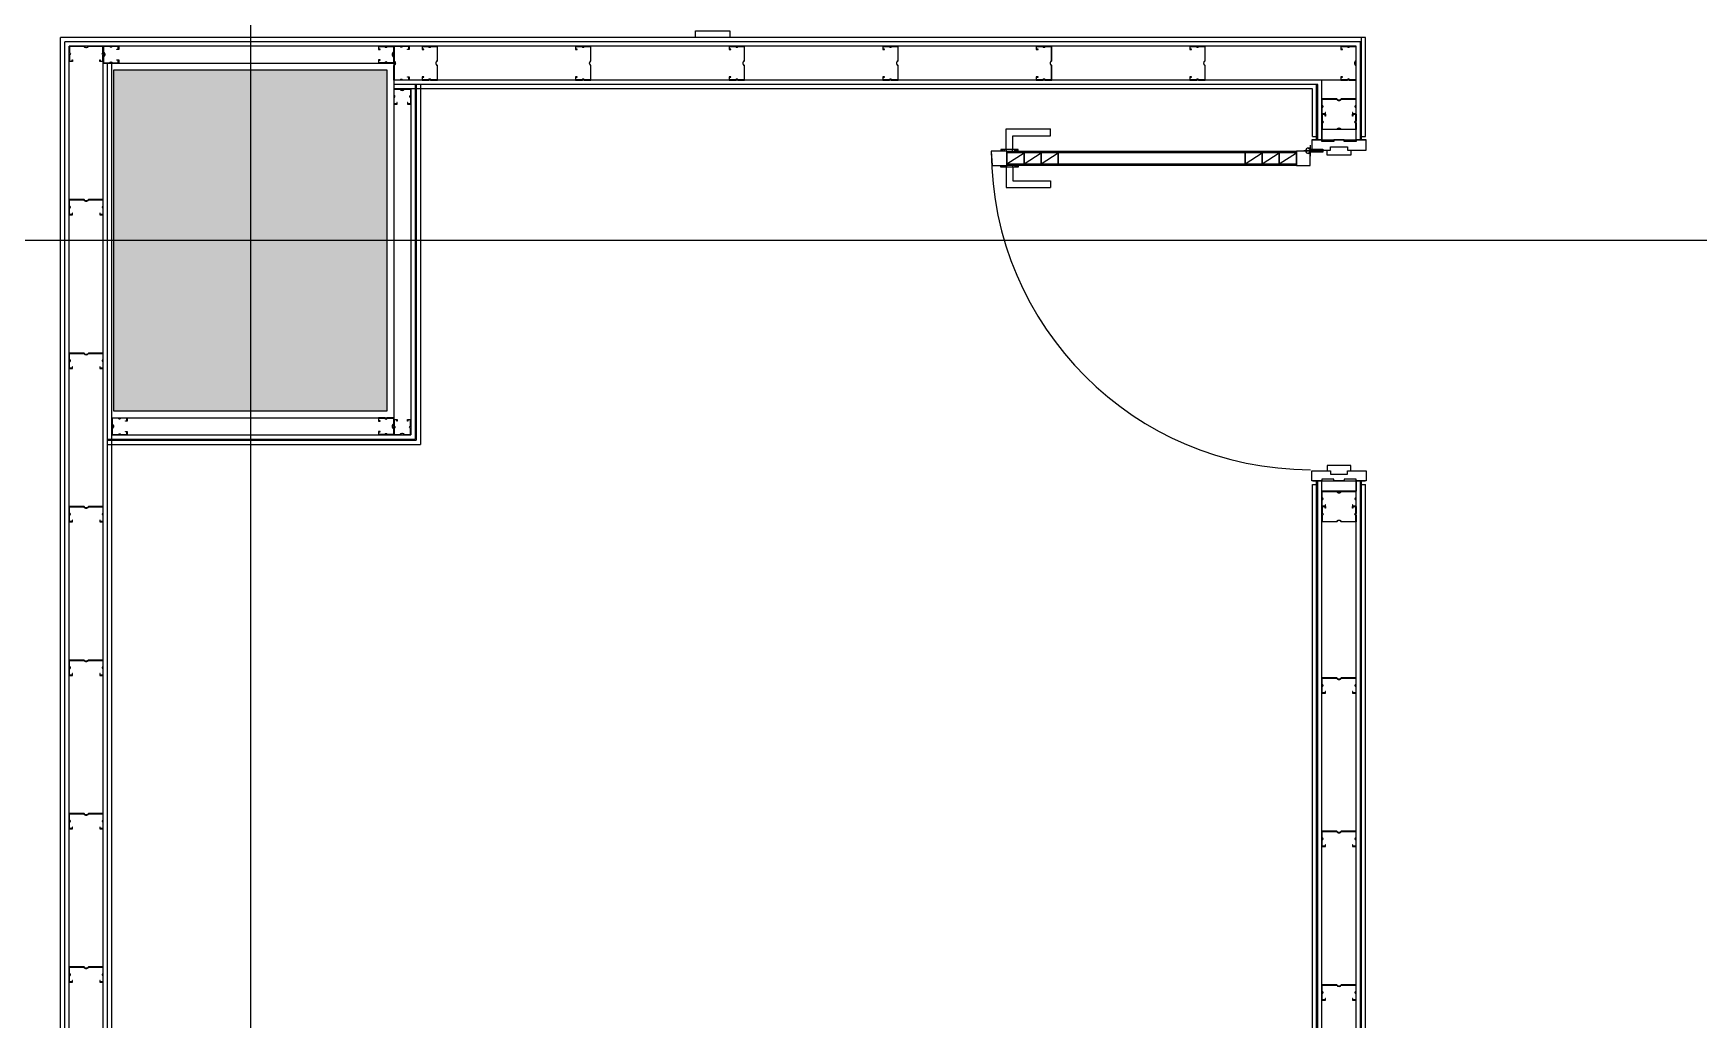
# Model space of a CAD drawing. Header units: metres. Extents: x 630750 to 860239, y 578133 to 726633.
# Drawn here: x 753868 to 758748, y 640526 to 643418 of the extents above; entities that cross this region are included whole.
import ezdxf

# ---------------------------------------------------------------- set-up
doc = ezdxf.new("R2010")
doc.units = ezdxf.units.M
doc.header["$LTSCALE"] = 300
doc.linetypes.add('업무시설_xr-base$0$CONTINOUS', pattern=[0])
for name, color, linetype in [('A-CEN-1', 1, 'Continuous'), ('A-CON', 2, 'Continuous'), ('A-WALL-CONC', 2, 'Continuous'), ('F-DOOR_FRAME', 4, 'Continuous'), ('KUK-DOOR', 4, 'Continuous'), ('KUK-DOOR-FRAME', 4, 'Continuous'), ('KUK-DRYWALL', 4, 'Continuous'), ('KUK-WALL-DRYWALL', 4, 'Continuous'), ('KUK-석고보드', 201, 'Continuous')]:
    doc.layers.add(name, color=color, linetype=linetype)

# ---------------------------------------------------------------- blocks, each defined once
blk = doc.blocks.new('con1')
at = {"layer": 'A-WALL-CONC', "linetype": '업무시설_xr-base$0$CONTINOUS'}
h = blk.add_hatch(color=253, dxfattribs=at)
h.dxf.hatch_style = 1
h.paths.add_polyline_path([(-302595.9, -253222.2), (-301895.9, -253222.2), (-301895.9, -253922.2), (-302595.9, -253922.2)])
h.paths.add_polyline_path([(-384245.9, -253222.2), (-383545.9, -253222.2), (-383545.9, -253922.2), (-384245.9, -253922.2)])
h.paths.add_polyline_path([(-335095.9, -253172.2), (-334295.9, -253172.2), (-334295.9, -253972.2), (-335095.9, -253972.2)])
h.paths.add_polyline_path([(-354895.9, -253172.2), (-354095.9, -253172.2), (-354095.9, -253972.2), (-354895.9, -253972.2)])
h.paths.add_polyline_path([(-374695.9, -253172.2), (-373895.9, -253172.2), (-373895.9, -253972.2), (-374695.9, -253972.2)])
h.paths.add_polyline_path([(-325195.9, -253172.2), (-324395.9, -253172.2), (-324395.9, -253972.2), (-325195.9, -253972.2)])
h.paths.add_polyline_path([(-364745.9, -253222.2), (-364045.9, -253222.2), (-364045.9, -253922.2), (-364745.9, -253922.2)])
h.paths.add_polyline_path([(-344945.9, -253222.2), (-344245.9, -253222.2), (-344245.9, -253922.2), (-344945.9, -253922.2)])
h.paths.add_polyline_path([(-310045.9, -253222.2), (-309345.9, -253222.2), (-309345.9, -253922.2), (-310045.9, -253922.2)])
h.paths.add_polyline_path([(-318595.9, -253172.2), (-317795.9, -253172.2), (-317795.9, -253972.2), (-318595.9, -253972.2)])
h.paths.add_polyline_path([(-384245.9, -310859.9), (-383445.9, -310859.9), (-383445.9, -311659.9), (-384245.9, -311659.9)])
h.paths.add_polyline_path([(-384245.9, -305472.2), (-383445.9, -305472.2), (-383445.9, -306272.2), (-384245.9, -306272.2)])
h.paths.add_polyline_path([(-384245.9, -295572.2), (-383445.9, -295572.2), (-383445.9, -296372.2), (-384245.9, -296372.2)])
h.paths.add_polyline_path([(-384195.9, -276472.2), (-383595.9, -276472.2), (-383595.9, -275872.2), (-384195.9, -275872.2)])
h.paths.add_polyline_path([(-384245.9, -285672.2), (-383445.9, -285672.2), (-383445.9, -286472.2), (-384245.9, -286472.2)])
h.paths.add_polyline_path([(-384295.9, -269172.2), (-383495.9, -269172.2), (-383495.9, -269972.2), (-384295.9, -269972.2)])
h.paths.add_polyline_path([(-384295.9, -260672.2), (-383495.9, -260672.2), (-383495.9, -261472.2), (-384295.9, -261472.2)])
h.paths.add_polyline_path([(-376995.9, -285572.2), (-376195.9, -285572.2), (-376195.9, -286372.2), (-376995.9, -286372.2)], flags=17)
h.paths.add_polyline_path([(-374695.9, -276572.2), (-373895.9, -276572.2), (-373895.9, -275772.2), (-374695.9, -275772.2)], flags=17)
h.paths.add_polyline_path([(-364695.9, -285772.2), (-364095.9, -285772.2), (-364095.9, -286372.2), (-364695.9, -286372.2)], flags=17)
h.paths.add_polyline_path([(-364795.9, -275772.2), (-363995.9, -275772.2), (-363995.9, -276572.2), (-364795.9, -276572.2)], flags=17)
edge = h.paths.add_edge_path(flags=16)
edge.add_arc((-376495.9, -295972.2), 450, 0, 360)
edge = h.paths.add_edge_path(flags=16)
edge.add_arc((-354495.9, -302572.2), 450, 0, 360)
edge = h.paths.add_edge_path(flags=16)
edge.add_arc((-364395.9, -295972.2), 350, 0, 360)
edge = h.paths.add_edge_path(flags=16)
edge.add_arc((-354495.9, -295972.2), 450, 0, 360)
edge = h.paths.add_edge_path(flags=16)
edge.add_arc((-344595.9, -302572.2), 350, 0, 360)
edge = h.paths.add_edge_path(flags=16)
edge.add_arc((-344595.9, -295972.2), 350, 0, 360)
edge = h.paths.add_edge_path(flags=16)
edge.add_arc((-364395.9, -302572.2), 350, 0, 360)
h.paths.add_polyline_path([(-375978.1, -305715.7), (-376743.7, -305483.5), (-376976, -306249), (-376210.4, -306481.3)], flags=17)
h.paths.add_polyline_path([(-378097.8, -312701.2), (-378863.4, -312468.9), (-379095.6, -313234.5), (-378330.1, -313466.8)], flags=16)
h.paths.add_polyline_path([(-354767.9, -312099.6), (-355533.5, -311867.3), (-355765.8, -312632.8), (-355000.2, -312865.1)], flags=17)
h.paths.add_polyline_path([(-347591.1, -314277.3), (-348356.6, -314045), (-348588.9, -314810.6), (-347823.4, -315042.9)], flags=17)
h.paths.add_polyline_path([(-349725.3, -321310.6), (-350490.8, -321078.3), (-350723.1, -321843.9), (-349957.6, -322076.2)], flags=17)
h.paths.add_polyline_path([(-359198.7, -318436), (-359964.3, -318203.7), (-360196.6, -318969.2), (-359431, -319201.5)], flags=17)
edge = h.paths.add_edge_path(flags=16)
edge.add_arc((-324745.9, -312472.2), 450, 0, 360)
h.paths.add_polyline_path([(-318595.9, -311972.2), (-317795.9, -311972.2), (-317795.9, -312972.2), (-318595.9, -312972.2)], flags=17)
edge = h.paths.add_edge_path(flags=16)
edge.add_arc((-335145.9, -312472.2), 350, 0, 360)
edge = h.paths.add_edge_path(flags=16)
edge.add_arc((-338616.5, -317418.6), 450, 0, 360)
h.paths.add_polyline_path([(-340251.8, -324185.3), (-341017.4, -323953), (-341249.7, -324718.5), (-340484.1, -324950.8)], flags=17)
edge = h.paths.add_edge_path(flags=17)
edge.add_arc((-324745.9, -319072.2), 450, 0, 360)
h.paths.add_polyline_path([(-318695.9, -318672.2), (-317695.9, -318672.2), (-317695.9, -319472.2), (-318695.9, -319472.2)], flags=17)
h.paths.add_polyline_path([(-310095.9, -327072.2), (-309295.9, -327072.2), (-309295.9, -327872.2), (-310095.9, -327872.2)])
h.paths.add_polyline_path([(-316095.9, -322372.2), (-316095.9, -325422.2), (-311307.7, -325422.2), (-311307.7, -325222.2), (-315895.9, -325222.2), (-315895.9, -322572.2), (-309695.9, -322572.2), (-309695.9, -325222.2), (-310307.7, -325222.2), (-310307.7, -325422.2), (-309495.9, -325422.2), (-309495.9, -322372.2)], flags=17)
edge = h.paths.add_edge_path(flags=17)
edge.add_arc((-324795.9, -327472.2), 400, 0, 360)
edge = h.paths.add_edge_path(flags=17)
edge.add_arc((-318195.9, -329272.2), 450, 0, 360)
h.paths.add_polyline_path([(-310095.9, -331472.2), (-309295.9, -331472.2), (-309295.9, -332272.2), (-310095.9, -332272.2)])
edge = h.paths.add_edge_path(flags=16)
edge.add_arc((-334695.9, -302572.2), 350, 0, 360)
edge = h.paths.add_edge_path(flags=17)
edge.add_arc((-334695.9, -286072.2), 350, 0, 360)
edge = h.paths.add_edge_path(flags=16)
edge.add_arc((-334695.9, -295972.2), 350, 0, 360)
edge = h.paths.add_edge_path(flags=17)
edge.add_arc((-344595.9, -286072.2), 450, 0, 360)
h.paths.add_polyline_path([(-318595.9, -295472.2), (-317795.9, -295472.2), (-317795.9, -296472.2), (-318595.9, -296472.2)], flags=17)
h.paths.add_polyline_path([(-318595.9, -302072.2), (-317795.9, -302072.2), (-317795.9, -303072.2), (-318595.9, -303072.2)], flags=17)
edge = h.paths.add_edge_path(flags=16)
edge.add_arc((-324795.9, -302572.2), 450, 0, 360)
edge = h.paths.add_edge_path(flags=16)
edge.add_arc((-324795.9, -295972.2), 450, 0, 360)
edge = h.paths.add_edge_path(flags=17)
edge.add_arc((-324795.9, -286072.2), 450, 0, 360)
edge = h.paths.add_edge_path(flags=17)
edge.add_arc((-334695.9, -276172.2), 450, 0, 360)
edge = h.paths.add_edge_path(flags=17)
edge.add_arc((-344595.9, -276172.2), 450, 0, 360)
h.paths.add_polyline_path([(-318595.9, -275772.2), (-317795.9, -275772.2), (-317795.9, -276572.2), (-318595.9, -276572.2)], flags=17)
h.paths.add_polyline_path([(-318595.9, -285672.2), (-317795.9, -285672.2), (-317795.9, -286472.2), (-318595.9, -286472.2)], flags=17)
edge = h.paths.add_edge_path(flags=17)
edge.add_arc((-324795.9, -276172.2), 450, 0, 360)
h.paths.add_polyline_path([(-364795.9, -260672.2), (-363995.9, -260672.2), (-363995.9, -261472.2), (-364795.9, -261472.2)])
h.paths.add_polyline_path([(-364795.9, -269172.2), (-363995.9, -269172.2), (-363995.9, -269972.2), (-364795.9, -269972.2)], flags=17)
h.paths.add_polyline_path([(-325195.9, -269172.2), (-324395.9, -269172.2), (-324395.9, -269972.2), (-325195.9, -269972.2)], flags=17)
h.paths.add_polyline_path([(-310845.9, -260722.2), (-310045.9, -260722.2), (-310045.9, -261522.2), (-310845.9, -261522.2)], flags=17)
h.paths.add_polyline_path([(-325195.9, -260672.2), (-324395.9, -260672.2), (-324395.9, -261472.2), (-325195.9, -261472.2)])
h.paths.add_polyline_path([(-335095.9, -260672.2), (-334295.9, -260672.2), (-334295.9, -261472.2), (-335095.9, -261472.2)])
h.paths.add_polyline_path([(-344995.9, -260672.2), (-344195.9, -260672.2), (-344195.9, -261472.2), (-344995.9, -261472.2)])
h.paths.add_polyline_path([(-354895.9, -260672.2), (-354095.9, -260672.2), (-354095.9, -261472.2), (-354895.9, -261472.2)])
h.paths.add_polyline_path([(-354895.9, -269172.2), (-354095.9, -269172.2), (-354095.9, -269972.2), (-354895.9, -269972.2)], flags=17)
h.paths.add_polyline_path([(-344995.9, -269172.2), (-344195.9, -269172.2), (-344195.9, -269972.2), (-344995.9, -269972.2)], flags=17)
h.paths.add_polyline_path([(-335095.9, -269172.2), (-334295.9, -269172.2), (-334295.9, -269972.2), (-335095.9, -269972.2)], flags=17)
h.paths.add_polyline_path([(-310145.9, -275772.2), (-309345.9, -275772.2), (-309345.9, -276572.2), (-310145.9, -276572.2)])
h.paths.add_polyline_path([(-310145.9, -269172.2), (-309345.9, -269172.2), (-309345.9, -269972.2), (-310145.9, -269972.2)])
h.paths.add_polyline_path([(-309945.9, -312172.2), (-309345.9, -312172.2), (-309345.9, -312772.2), (-309945.9, -312772.2)], flags=17)
h.paths.add_polyline_path([(-309945.9, -302272.2), (-309345.9, -302272.2), (-309345.9, -302872.2), (-309945.9, -302872.2)], flags=17)
h.paths.add_polyline_path([(-310145.9, -295572.2), (-309345.9, -295572.2), (-309345.9, -296372.2), (-310145.9, -296372.2)])
h.paths.add_polyline_path([(-310145.9, -285672.2), (-309345.9, -285672.2), (-309345.9, -286472.2), (-310145.9, -286472.2)])
h.paths.add_polyline_path([(-366406.6, -311179.9), (-366585, -311089.4), (-367172.8, -312248.9), (-366994.4, -312339.4)], flags=16)
h.paths.add_polyline_path([(-367582.3, -313498.9), (-367760.7, -313408.4), (-368303.3, -314478.7), (-368124.9, -314569.2)], flags=16)
h.paths.add_polyline_path([(-374501.4, -323406.8), (-375266.9, -323174.5), (-375499.2, -323940), (-374733.7, -324172.3)], flags=17)
h.paths.add_polyline_path([(-380817, -321490.3), (-381582.5, -321258), (-381814.8, -322023.6), (-381049.3, -322255.9)])
h.paths.add_polyline_path([(-319504.7, -329605.3), (-319562.8, -329796.7), (-318586.8, -330092.9), (-318528.7, -329901.5)], flags=17)
h.paths.add_polyline_path([(-317399.5, -330244.1), (-317457.6, -330435.5), (-316481.5, -330731.7), (-316423.5, -330540.3)], flags=17)
h.paths.add_polyline_path([(-315294.3, -330882.9), (-315352.4, -331074.3), (-314376.3, -331370.5), (-314318.3, -331179.1)], flags=17)
h.paths.add_polyline_path([(-313189.1, -331521.7), (-313247.2, -331713.1), (-312271.1, -332009.3), (-312213, -331817.9)], flags=17)
h.paths.add_polyline_path([(-311083.9, -332160.5), (-311142, -332351.9), (-310165.9, -332648.1), (-310107.8, -332456.7)], flags=17)
h.paths.add_polyline_path([(-308978.7, -332799.4), (-309036.7, -332990.7), (-308060.7, -333286.9), (-308002.6, -333095.5)])
h.paths.add_polyline_path([(-306873.5, -333438.2), (-306931.5, -333629.5), (-305955.5, -333925.7), (-305897.4, -333734.3)])
h.paths.add_polyline_path([(-321610, -328966.5), (-321668, -329157.9), (-320692, -329454.1), (-320633.9, -329262.7)], flags=17)
h.paths.add_polyline_path([(-304768.2, -334077), (-304826.3, -334268.4), (-303850.3, -334564.5), (-303792.2, -334373.1)])
h.paths.add_polyline_path([(-366379.8, -308837.3), (-366525.2, -309124), (-365780.1, -309501.8), (-365997.1, -309929.9), (-365818.7, -310020.4), (-365281.9, -308961.4), (-368992.7, -307835.4), (-369050.7, -308026.8), (-368955, -308055.9), (-369303.5, -309204.2), (-369399.2, -309175.1), (-369457.2, -309366.5), (-369361.5, -309395.5), (-371190.9, -315424.1), (-373726.7, -314654.6), (-371897.4, -308626.1), (-370414.2, -309076.1), (-370356.1, -308884.7), (-371839.3, -308434.7), (-371490.9, -307286.4), (-370007.6, -307736.5), (-369949.6, -307545.1), (-371624.2, -307036.9), (-373976.1, -314787.9), (-369001.2, -316297.6), (-368712.8, -315728.7), (-368891.1, -315638.2), (-369103.7, -316057.4), (-370999.5, -315482.2), (-368763.6, -308113.9)], flags=17)
edge = h.paths.add_edge_path()
edge.add_line((-317995.9, -269122.2), (-318195.9, -269122.2))
edge.add_line((-318195.9, -266622.2), (-317995.9, -266622.2))
edge.add_line((-318195.9, -265972.2), (-318195.9, -266622.2))
edge.add_line((-318195.9, -269122.2), (-318195.9, -269672.2))
edge.add_line((-317995.9, -269472.2), (-317995.9, -269122.2))
edge.add_line((-317995.9, -266622.2), (-317995.9, -265972.2))
edge.add_line((-317070.9, -260922.2), (-317070.9, -260722.2))
edge.add_line((-317070.9, -260722.2), (-314895.9, -260722.2))
edge.add_line((-314895.9, -260722.2), (-314895.9, -260922.2))
edge.add_line((-314895.9, -260922.2), (-317070.9, -260922.2))
edge.add_line((-318195.9, -265972.2), (-321995.9, -265972.2))
edge.add_line((-321995.9, -265972.2), (-321995.9, -262022.2))
edge.add_line((-321995.9, -262022.2), (-321795.9, -262022.2))
edge.add_line((-321795.9, -262022.2), (-321795.9, -262922.2))
edge.add_line((-321795.9, -262922.2), (-321695.9, -262922.2))
edge.add_line((-321695.9, -262922.2), (-321695.9, -263122.2))
edge.add_line((-321695.9, -263122.2), (-321795.9, -263122.2))
edge.add_line((-321795.9, -263122.2), (-321795.9, -265772.2))
edge.add_line((-321795.9, -265772.2), (-314195.9, -265772.2))
edge.add_line((-314195.9, -265772.2), (-314195.9, -263122.2))
edge.add_line((-314195.9, -263122.2), (-320695.9, -263122.2))
edge.add_line((-320695.9, -263122.2), (-320695.9, -262922.2))
edge.add_line((-320695.9, -262922.2), (-319545.9, -262922.2))
edge.add_line((-319545.9, -262922.2), (-319545.9, -260922.2))
edge.add_line((-319545.9, -260922.2), (-321795.9, -260922.2))
edge.add_line((-321795.9, -260922.2), (-321795.9, -261022.2))
edge.add_line((-321795.9, -261022.2), (-321995.9, -261022.2))
edge.add_line((-321995.9, -261022.2), (-321995.9, -260722.2))
edge.add_line((-321995.9, -260722.2), (-317770.9, -260722.2))
edge.add_line((-317770.9, -260722.2), (-317770.9, -260922.2))
edge.add_line((-317995.9, -269472.2), (-314195.9, -269472.2))
edge.add_line((-314195.9, -269472.2), (-314195.9, -265972.2))
edge.add_line((-314195.9, -265972.2), (-317995.9, -265972.2))
edge.add_line((-317770.9, -260922.2), (-319345.9, -260922.2))
edge.add_line((-319345.9, -260922.2), (-319345.9, -262922.2))
edge.add_line((-319345.9, -262922.2), (-314195.9, -262922.2))
edge.add_line((-314195.9, -262922.2), (-314195.9, -260722.2))
edge.add_line((-314195.9, -260722.2), (-313995.9, -260722.2))
edge.add_line((-313995.9, -260722.2), (-313995.9, -269672.2))
edge.add_line((-313995.9, -269672.2), (-318195.9, -269672.2))
edge.add_line((-309345.9, -286472.2), (-309345.9, -312772.2))
edge.add_line((-309545.9, -302872.2), (-309545.9, -312172.2))
edge.add_line((-309545.9, -296372.2), (-309545.9, -302272.2))
edge.add_line((-309545.9, -286472.2), (-309545.9, -295572.2))
edge.add_line((-375426.6, -323700.8), (-380976.7, -322016.6))
edge.add_line((-334860, -324841.4), (-335146.9, -325786.6))
edge.add_line((-334660.1, -325215.5), (-334859.8, -325873.7))
edge.add_line((-324795.9, -328208.8), (-324795.9, -327872.2))
edge.add_line((-324595.9, -328060.4), (-324595.9, -327818.6))
edge.add_line((-324795.9, -328208.8), (-322797.2, -328815.2))
edge.add_line((-322797.2, -328815.2), (-322739.1, -328623.9))
edge.add_line((-322739.1, -328623.9), (-324595.9, -328060.4))
edge.add_line((-337531.2, -334677.3), (-338201, -334474.1))
edge.add_line((-338201, -334474.1), (-338404.3, -335143.9))
edge.add_line((-338404.3, -335143.9), (-337734.4, -335347.2))
edge.add_line((-337734.4, -335347.2), (-337531.2, -334677.3))
edge = h.paths.add_edge_path()
edge.add_line((-339857.9, -323400.5), (-339799.8, -323209.1))
edge.add_line((-339799.8, -323209.1), (-337930.3, -317052.2))
edge.add_line((-337930.3, -317052.2), (-338217.3, -316965))
edge.add_line((-338217.3, -316965), (-338268.5, -317133.4))
edge.add_arc((-338616.5, -317418.6), 450, -73.1135, 39.3318, ccw=False)
edge.add_line((-338485.8, -317849.2), (-340145, -323313.3))
edge.add_line((-340145, -323313.3), (-339857.9, -323400.5))
at = {"layer": 'A-CON'}
blk.add_lwpolyline([(-318595.9, -302072.2), (-317795.9, -302072.2), (-317795.9, -303072.2), (-318595.9, -303072.2)], close=True, dxfattribs=at)
blk = doc.blocks.new('힌지')
at = {"layer": 'F-DOOR_FRAME', "color": 175}
for p, q in [((444293.8, 289039.7, 0), (444262.2, 289039.7, 0)), ((444293.8, 289039.7, 0), (444262.2, 289039.7, 0)), ((444278, 289049.1, 0), (444278, 289020.8, 0))]:
    blk.add_line(p, q, dxfattribs=at)
at = {"layer": 'F-DOOR_FRAME', "color": 175, "elevation": 0}
for points in [[(444276.3, 289042.2), (444276.3, 289076.8), (444273.3, 289076.8), (444273.3, 289041.9), (444270.9, 289035.1, -0.190658), (444275.4, 289038.8)], [(444282.3, 289041.9), (444282.3, 289076.8), (444279.3, 289076.8), (444279.3, 289042.2), (444280.2, 289038.8, -0.190658), (444284.8, 289035.1)]]:
    blk.add_lwpolyline(points, format="xyb", close=True, dxfattribs=at)
at = {"layer": 'F-DOOR_FRAME', "color": 175}
blk.add_circle((444277.8, 289034.7, 0), 8, dxfattribs=at)
blk = doc.blocks.new('A$C350577A3')
at = {"layer": 'KUK-DOOR', "color": 6}
for p, q in [((43.5, 939, -6432.8), (43.5, 999, -6432.8)), ((43.5, 999, -6432.8), (173.5, 999, -6432.8)), ((63.5, 939, -6432.8), (63.5, 979, -6432.8)), ((63.5, 979, -6432.8), (173.5, 979, -6432.8)), ((173.5, 979, -6432.8), (173.5, 999, -6432.8)), ((79, 939, -6432.8), (28, 939, -6432.8)), ((28, 939, -6432.8), (28, 934, 0)), ((79, 934, -6432.8), (79, 939, -6432.8)), ((28, 887, 0), (28, 892, 6432.8)), ((79, 887, 0), (28, 887, 0)), ((43.5, 887, 0), (43.5, 827, 0)), ((63.5, 887, 0), (63.5, 847, 0)), ((79, 892, 0), (79, 887, 0)), ((63.5, 847, 0), (173.5, 847, 0)), ((173.5, 847, 0), (173.5, 827, 0)), ((43.5, 827, 0), (173.5, 827, 0))]:
    blk.add_line(p, q, dxfattribs=at)
at = {"layer": 'KUK-DOOR', "color": 251}
for p, q in [((29.7, 934, -6432.8), (29.7, 939, -6432.8)), ((31.3, 934, -6432.8), (31.3, 939, -6432.8)), ((33.9, 934, -6432.8), (33.9, 939, -6432.8)), ((38.4, 934, -6432.8), (38.4, 939, -6432.8)), ((44.6, 934, -6432.8), (44.6, 939, -6432.8)), ((62.4, 934, -6432.8), (62.4, 939, -6432.8)), ((68.6, 934, -6432.8), (68.6, 939, -6432.8)), ((73.1, 934, -6432.8), (73.1, 939, -6432.8)), ((75.7, 934, -6432.8), (75.7, 939, -6432.8)), ((77.3, 934, -6432.8), (77.3, 939, -6432.8)), ((78.4, 934, -6432.8), (78.4, 939, -6432.8)), ((29.7, 892, 0), (29.7, 887, 0)), ((31.3, 892, 0), (31.3, 887, 0)), ((33.9, 892, 0), (33.9, 887, 0)), ((38.4, 892, 0), (38.4, 887, 0)), ((44.6, 892, 0), (44.6, 887, 0)), ((62.4, 892, 0), (62.4, 887, 0)), ((68.6, 892, 0), (68.6, 887, 0)), ((73.1, 892, 0), (73.1, 887, 0)), ((75.7, 892, 0), (75.7, 887, 0)), ((77.3, 892, 0), (77.3, 887, 0)), ((78.4, 892, 0), (78.4, 887, 0))]:
    blk.add_line(p, q, dxfattribs=at)
at = {"layer": 'KUK-DOOR', "color": 1, "ltscale": 100}
for p, q in [((46, 897, 0), (96, 929, 0)), ((96, 897, 0), (146, 929, 0)), ((146, 897, 0), (196, 929, 0)), ((744, 897, 0), (794, 929, 0)), ((794, 897, 0), (844, 929, 0)), ((844, 897, 0), (894, 929, 0))]:
    blk.add_line(p, q, dxfattribs=at)
at = {"layer": 'KUK-DOOR', "color": 8}
blk.add_line((196, 897, 0), (196, 929, 0), dxfattribs=at)
at = {"layer": 'KUK-DOOR', "color": 7, "elevation": 0}
for points in [[(9, 934), (0, 934), (2.5, 892), (46, 892), (46, 934), (9, 934)], [(46, 934), (894, 934)], [(894, 934), (894, 892), (934, 892), (934, 896), (934, 896), (934, 934), (894, 934)], [(894, 892), (46, 892)]]:
    blk.add_lwpolyline(points, dxfattribs=at)
at = {"layer": 'KUK-DOOR', "color": 1, "ltscale": 100, "elevation": 0}
for points in [[(46, 897), (96, 897), (96, 929), (46, 929)], [(96, 897), (146, 897), (146, 929), (96, 929)], [(146, 897), (196, 897), (196, 929), (146, 929)], [(196, 897), (744, 897), (744, 929), (196, 929)], [(744, 897), (794, 897), (794, 929), (744, 929)], [(794, 897), (844, 897), (844, 929), (794, 929)], [(844, 897), (894, 897), (894, 929), (844, 929)]]:
    blk.add_lwpolyline(points, close=True, dxfattribs=at)
at = {"layer": 'KUK-DOOR', "color": 1, "elevation": 0}
blk.add_lwpolyline([(894, 934), (894, 897)], dxfattribs=at)
at = {"layer": 'KUK-DOOR', "color": 1}
blk.add_arc((937.5, 937.5, 0), 937.5, 180.2153, 269.847, dxfattribs=at)

msp = doc.modelspace()

# ---------------------------------------------------------------- linework, layer by layer
at = {"layer": 'A-CEN-1', "linetype": 'Continuous'}
for p, q in [((754504.4, 708258.8), (754504.4, 599232.8)), ((796986.4, 642810.2), (706331.8, 642810.2))]:
    msp.add_line(p, q, dxfattribs=at)
at = {"layer": 'A-CON'}
msp.add_lwpolyline([(754104.4, 643310.2), (754904.4, 643310.2), (754904.4, 642310.2), (754104.4, 642310.2)], close=True, dxfattribs=at)
at = {"layer": 'KUK-DOOR-FRAME'}
msp.add_lwpolyline([(755808.9, 643425.2), (755908.9, 643425.2), (755908.9, 643405.2), (755808.9, 643405.2)], close=True, dxfattribs=at)
for points in [[(757774.4, 643075.2), (757774.4, 643075.2), (757774.4, 643075.2), (757774.4, 643075.2), (757774.4, 643075.2), (757774.4, 643099.2), (757774.4, 643105.2), (757770.9, 643105.2), (757744.4, 643105.2), (757744.4, 643100.2), (757709.4, 643100.2), (757709.4, 643105.2), (757679.4, 643105.2), (757679.4, 643100.2), (757644.4, 643100.2), (757644.4, 643105.2), (757614.4, 643105.2), (757614.4, 643099.2), (757614.4, 643099.2), (757614.4, 643075.2), (757669.4, 643075.2), (757669.4, 643085.2), (757719.4, 643085.2), (757719.4, 643075.2), (757774.4, 643075.2)], [(757774.4, 642135.2), (757774.4, 642135.2), (757774.4, 642135.2), (757774.4, 642135.2), (757774.4, 642135.2), (757774.4, 642111.2), (757774.4, 642105.2), (757770.9, 642105.2), (757744.4, 642105.2), (757744.4, 642110.2), (757709.4, 642110.2), (757709.4, 642105.2), (757679.4, 642105.2), (757679.4, 642110.2), (757644.4, 642110.2), (757644.4, 642105.2), (757614.4, 642105.2), (757614.4, 642111.2), (757614.4, 642111.2), (757614.4, 642135.2), (757669.4, 642135.2), (757669.4, 642125.2), (757719.4, 642125.2), (757719.4, 642135.2), (757774.4, 642135.2)]]:
    msp.add_lwpolyline(points, dxfattribs=at)
at = {"layer": 'KUK-DOOR-FRAME', "extrusion": (1.80681e-09, 1.10631e-25, 1)}
for points in [[(757719.4, 643085.2), (757719.4, 643075.2), (757729.4, 643075.2), (757729.4, 643060.2), (757659.4, 643060.2), (757659.4, 643075.2), (757669.4, 643075.2), (757669.4, 643085.2), (757719.4, 643085.2)], [(757719.4, 642125.2), (757719.4, 642135.2), (757729.4, 642135.2), (757729.4, 642150.2), (757659.4, 642150.2), (757659.4, 642135.2), (757669.4, 642135.2), (757669.4, 642125.2), (757719.4, 642125.2)]]:
    msp.add_lwpolyline(points, dxfattribs=at)
at = {"layer": 'KUK-DRYWALL', "color": 8}
for points in [[(753983.4, 643336.2), (753983.4, 643335.2), (753973.4, 643335.2), (753973.4, 643355.2, 1), (753973.4, 643360.2), (753973.4, 643380.2), (754016.9, 643380.2, 0.589997), (754029.9, 643380.2), (754073.4, 643380.2), (754073.4, 643360.2, 1), (754073.4, 643355.2), (754073.4, 643335.2), (754063.4, 643335.2), (754063.4, 643340.2), (754064.4, 643340.2), (754064.4, 643336.2), (754072.4, 643336.2), (754072.4, 643354.4, -0.745356), (754072.4, 643361.1), (754072.4, 643379.2), (754030.5, 643379.2, -0.542783), (754016.3, 643379.2), (753974.4, 643379.2), (753974.4, 643361.1, -0.745356), (753974.4, 643354.4), (753974.4, 643336.2), (753982.4, 643336.2), (753982.4, 643340.2), (753983.4, 643340.2), (753983.4, 643335.2)], [(754117.4, 643340.2), (754118.4, 643340.2), (754118.4, 643330.2), (754098.4, 643330.2, 1), (754093.4, 643330.2), (754073.4, 643330.2), (754073.4, 643348.7, 0.589997), (754073.4, 643361.7), (754073.4, 643380.2), (754093.4, 643380.2, 1), (754098.4, 643380.2), (754118.4, 643380.2), (754118.4, 643370.2), (754113.4, 643370.2), (754113.4, 643371.2), (754117.4, 643371.2), (754117.4, 643379.2), (754099.3, 643379.2, -0.745356), (754092.6, 643379.2), (754074.4, 643379.2), (754074.4, 643362.3, -0.542783), (754074.4, 643348.2), (754074.4, 643331.2), (754092.6, 643331.2, -0.745356), (754099.3, 643331.2), (754117.4, 643331.2), (754117.4, 643339.2), (754113.4, 643339.2), (754113.4, 643340.2), (754118.4, 643340.2)], [(754880.4, 643340.2), (754879.4, 643340.2), (754879.4, 643330.2), (754899.4, 643330.2, -1), (754904.4, 643330.2), (754924.4, 643330.2), (754924.4, 643348.7, -0.589997), (754924.4, 643361.7), (754924.4, 643380.2), (754904.4, 643380.2, -1), (754899.4, 643380.2), (754879.4, 643380.2), (754879.4, 643370.2), (754884.4, 643370.2), (754884.4, 643371.2), (754880.4, 643371.2), (754880.4, 643379.2), (754898.5, 643379.2, 0.745356), (754905.2, 643379.2), (754923.4, 643379.2), (754923.4, 643362.3, 0.542783), (754923.4, 643348.2), (754923.4, 643331.2), (754905.2, 643331.2, 0.745356), (754898.5, 643331.2), (754880.4, 643331.2), (754880.4, 643339.2), (754884.4, 643339.2), (754884.4, 643340.2), (754879.4, 643340.2)], [(754968.4, 643290.2), (754969.4, 643290.2), (754969.4, 643280.2), (754949.4, 643280.2, 1), (754944.4, 643280.2), (754924.4, 643280.2), (754924.4, 643323.7, 0.589997), (754924.4, 643336.7), (754924.4, 643380.2), (754944.4, 643380.2, 1), (754949.4, 643380.2), (754969.4, 643380.2), (754969.4, 643370.2), (754964.4, 643370.2), (754964.4, 643371.2), (754968.4, 643371.2), (754968.4, 643379.2), (754950.2, 643379.2, -0.745356), (754943.5, 643379.2), (754925.4, 643379.2), (754925.4, 643337.3, -0.542783), (754925.4, 643323.2), (754925.4, 643281.2), (754943.5, 643281.2, -0.745356), (754950.2, 643281.2), (754968.4, 643281.2), (754968.4, 643289.2), (754964.4, 643289.2), (754964.4, 643290.2), (754969.4, 643290.2)], [(755008.4, 643290.2), (755007.4, 643290.2), (755007.4, 643280.2), (755027.4, 643280.2, -1), (755032.4, 643280.2), (755052.4, 643280.2), (755052.4, 643323.7, -0.589997), (755052.4, 643336.7), (755052.4, 643380.2), (755032.4, 643380.2, -1), (755027.4, 643380.2), (755007.4, 643380.2), (755007.4, 643370.2), (755012.4, 643370.2), (755012.4, 643371.2), (755008.4, 643371.2), (755008.4, 643379.2), (755026.5, 643379.2, 0.745356), (755033.2, 643379.2), (755051.4, 643379.2), (755051.4, 643337.3, 0.542783), (755051.4, 643323.2), (755051.4, 643281.2), (755033.2, 643281.2, 0.745356), (755026.5, 643281.2), (755008.4, 643281.2), (755008.4, 643289.2), (755012.4, 643289.2), (755012.4, 643290.2), (755007.4, 643290.2)], [(755458.4, 643290.2), (755457.4, 643290.2), (755457.4, 643280.2), (755477.4, 643280.2, -1), (755482.4, 643280.2), (755502.4, 643280.2), (755502.4, 643323.7, -0.589997), (755502.4, 643336.7), (755502.4, 643380.2), (755482.4, 643380.2, -1), (755477.4, 643380.2), (755457.4, 643380.2), (755457.4, 643370.2), (755462.4, 643370.2), (755462.4, 643371.2), (755458.4, 643371.2), (755458.4, 643379.2), (755476.5, 643379.2, 0.745356), (755483.2, 643379.2), (755501.4, 643379.2), (755501.4, 643337.3, 0.542783), (755501.4, 643323.2), (755501.4, 643281.2), (755483.2, 643281.2, 0.745356), (755476.5, 643281.2), (755458.4, 643281.2), (755458.4, 643289.2), (755462.4, 643289.2), (755462.4, 643290.2), (755457.4, 643290.2)], [(755908.4, 643290.2), (755907.4, 643290.2), (755907.4, 643280.2), (755927.4, 643280.2, -1), (755932.4, 643280.2), (755952.4, 643280.2), (755952.4, 643323.7, -0.589997), (755952.4, 643336.7), (755952.4, 643380.2), (755932.4, 643380.2, -1), (755927.4, 643380.2), (755907.4, 643380.2), (755907.4, 643370.2), (755912.4, 643370.2), (755912.4, 643371.2), (755908.4, 643371.2), (755908.4, 643379.2), (755926.5, 643379.2, 0.745356), (755933.2, 643379.2), (755951.4, 643379.2), (755951.4, 643337.3, 0.542783), (755951.4, 643323.2), (755951.4, 643281.2), (755933.2, 643281.2, 0.745356), (755926.5, 643281.2), (755908.4, 643281.2), (755908.4, 643289.2), (755912.4, 643289.2), (755912.4, 643290.2), (755907.4, 643290.2)], [(756358.4, 643290.2), (756357.4, 643290.2), (756357.4, 643280.2), (756377.4, 643280.2, -1), (756382.4, 643280.2), (756402.4, 643280.2), (756402.4, 643323.7, -0.589997), (756402.4, 643336.7), (756402.4, 643380.2), (756382.4, 643380.2, -1), (756377.4, 643380.2), (756357.4, 643380.2), (756357.4, 643370.2), (756362.4, 643370.2), (756362.4, 643371.2), (756358.4, 643371.2), (756358.4, 643379.2), (756376.5, 643379.2, 0.745356), (756383.2, 643379.2), (756401.4, 643379.2), (756401.4, 643337.3, 0.542783), (756401.4, 643323.2), (756401.4, 643281.2), (756383.2, 643281.2, 0.745356), (756376.5, 643281.2), (756358.4, 643281.2), (756358.4, 643289.2), (756362.4, 643289.2), (756362.4, 643290.2), (756357.4, 643290.2)], [(756808.4, 643290.2), (756807.4, 643290.2), (756807.4, 643280.2), (756827.4, 643280.2, -1), (756832.4, 643280.2), (756852.4, 643280.2), (756852.4, 643323.7, -0.589997), (756852.4, 643336.7), (756852.4, 643380.2), (756832.4, 643380.2, -1), (756827.4, 643380.2), (756807.4, 643380.2), (756807.4, 643370.2), (756812.4, 643370.2), (756812.4, 643371.2), (756808.4, 643371.2), (756808.4, 643379.2), (756826.5, 643379.2, 0.745356), (756833.2, 643379.2), (756851.4, 643379.2), (756851.4, 643337.3, 0.542783), (756851.4, 643323.2), (756851.4, 643281.2), (756833.2, 643281.2, 0.745356), (756826.5, 643281.2), (756808.4, 643281.2), (756808.4, 643289.2), (756812.4, 643289.2), (756812.4, 643290.2), (756807.4, 643290.2)], [(757258.4, 643290.2), (757257.4, 643290.2), (757257.4, 643280.2), (757277.4, 643280.2, -1), (757282.4, 643280.2), (757302.4, 643280.2), (757302.4, 643323.7, -0.589997), (757302.4, 643336.7), (757302.4, 643380.2), (757282.4, 643380.2, -1), (757277.4, 643380.2), (757257.4, 643380.2), (757257.4, 643370.2), (757262.4, 643370.2), (757262.4, 643371.2), (757258.4, 643371.2), (757258.4, 643379.2), (757276.5, 643379.2, 0.745356), (757283.2, 643379.2), (757301.4, 643379.2), (757301.4, 643337.3, 0.542783), (757301.4, 643323.2), (757301.4, 643281.2), (757283.2, 643281.2, 0.745356), (757276.5, 643281.2), (757258.4, 643281.2), (757258.4, 643289.2), (757262.4, 643289.2), (757262.4, 643290.2), (757257.4, 643290.2)], [(757700.4, 643290.2), (757699.4, 643290.2), (757699.4, 643280.2), (757719.4, 643280.2, -1), (757724.4, 643280.2), (757744.4, 643280.2), (757744.4, 643323.7, -0.589997), (757744.4, 643336.7), (757744.4, 643380.2), (757724.4, 643380.2, -1), (757719.4, 643380.2), (757699.4, 643380.2), (757699.4, 643370.2), (757704.4, 643370.2), (757704.4, 643371.2), (757700.4, 643371.2), (757700.4, 643379.2), (757718.5, 643379.2, 0.745356), (757725.3, 643379.2), (757743.4, 643379.2), (757743.4, 643337.3, 0.542783), (757743.4, 643323.2), (757743.4, 643281.2), (757725.3, 643281.2, 0.745356), (757718.5, 643281.2), (757700.4, 643281.2), (757700.4, 643289.2), (757704.4, 643289.2), (757704.4, 643290.2), (757699.4, 643290.2)], [(754964.4, 643211.2), (754964.4, 643210.2), (754974.4, 643210.2), (754974.4, 643230.2, -1), (754974.4, 643235.2), (754974.4, 643255.2), (754955.9, 643255.2, -0.589997), (754942.9, 643255.2), (754924.4, 643255.2), (754924.4, 643235.2, -1), (754924.4, 643230.2), (754924.4, 643210.2), (754934.4, 643210.2), (754934.4, 643215.2), (754933.4, 643215.2), (754933.4, 643211.2), (754925.4, 643211.2), (754925.4, 643229.4, 0.745356), (754925.4, 643236.1), (754925.4, 643254.2), (754942.3, 643254.2, 0.542783), (754956.5, 643254.2), (754973.4, 643254.2), (754973.4, 643236.1, 0.745356), (754973.4, 643229.4), (754973.4, 643211.2), (754965.4, 643211.2), (754965.4, 643215.2), (754964.4, 643215.2), (754964.4, 643210.2)], [(757734.4, 643181.2), (757734.4, 643180.2), (757744.4, 643180.2), (757744.4, 643200.2, -1), (757744.4, 643205.2), (757744.4, 643225.2), (757700.9, 643225.2, -0.589997), (757687.9, 643225.2), (757644.4, 643225.2), (757644.4, 643205.2, -1), (757644.4, 643200.2), (757644.4, 643180.2), (757654.4, 643180.2), (757654.4, 643185.2), (757653.4, 643185.2), (757653.4, 643181.2), (757645.4, 643181.2), (757645.4, 643199.4, 0.745356), (757645.4, 643206.1), (757645.4, 643224.2), (757687.3, 643224.2, 0.542783), (757701.5, 643224.2), (757743.4, 643224.2), (757743.4, 643206.1, 0.745356), (757743.4, 643199.4), (757743.4, 643181.2), (757735.4, 643181.2), (757735.4, 643185.2), (757734.4, 643185.2), (757734.4, 643180.2)], [(757734.4, 643179.2), (757734.4, 643180.2), (757744.4, 643180.2), (757744.4, 643160.2, 1), (757744.4, 643155.2), (757744.4, 643135.2), (757700.9, 643135.2, 0.589997), (757687.9, 643135.2), (757644.4, 643135.2), (757644.4, 643155.2, 1), (757644.4, 643160.2), (757644.4, 643180.2), (757654.4, 643180.2), (757654.4, 643175.2), (757653.4, 643175.2), (757653.4, 643179.2), (757645.4, 643179.2), (757645.4, 643161.1, -0.745356), (757645.4, 643154.4), (757645.4, 643136.2), (757687.3, 643136.2, -0.542783), (757701.5, 643136.2), (757743.4, 643136.2), (757743.4, 643154.4, -0.745356), (757743.4, 643161.1), (757743.4, 643179.2), (757735.4, 643179.2), (757735.4, 643175.2), (757734.4, 643175.2), (757734.4, 643180.2)], [(754063.4, 642886.2), (754063.4, 642885.2), (754073.4, 642885.2), (754073.4, 642905.2, -1), (754073.4, 642910.2), (754073.4, 642930.2), (754029.9, 642930.2, -0.589997), (754016.9, 642930.2), (753973.4, 642930.2), (753973.4, 642910.2, -1), (753973.4, 642905.2), (753973.4, 642885.2), (753983.4, 642885.2), (753983.4, 642890.2), (753982.4, 642890.2), (753982.4, 642886.2), (753974.4, 642886.2), (753974.4, 642904.4, 0.745356), (753974.4, 642911.1), (753974.4, 642929.2), (754016.3, 642929.2, 0.542783), (754030.5, 642929.2), (754072.4, 642929.2), (754072.4, 642911.1, 0.745356), (754072.4, 642904.4), (754072.4, 642886.2), (754064.4, 642886.2), (754064.4, 642890.2), (754063.4, 642890.2), (754063.4, 642885.2)], [(754063.4, 642436.2), (754063.4, 642435.2), (754073.4, 642435.2), (754073.4, 642455.2, -1), (754073.4, 642460.2), (754073.4, 642480.2), (754029.9, 642480.2, -0.589997), (754016.9, 642480.2), (753973.4, 642480.2), (753973.4, 642460.2, -1), (753973.4, 642455.2), (753973.4, 642435.2), (753983.4, 642435.2), (753983.4, 642440.2), (753982.4, 642440.2), (753982.4, 642436.2), (753974.4, 642436.2), (753974.4, 642454.4, 0.745356), (753974.4, 642461.1), (753974.4, 642479.2), (754016.3, 642479.2, 0.542783), (754030.5, 642479.2), (754072.4, 642479.2), (754072.4, 642461.1, 0.745356), (754072.4, 642454.4), (754072.4, 642436.2), (754064.4, 642436.2), (754064.4, 642440.2), (754063.4, 642440.2), (754063.4, 642435.2)], [(754142.4, 642250.2), (754143.4, 642250.2), (754143.4, 642240.2), (754123.4, 642240.2, 1), (754118.4, 642240.2), (754098.4, 642240.2), (754098.4, 642258.7, 0.589997), (754098.4, 642271.7), (754098.4, 642290.2), (754118.4, 642290.2, 1), (754123.4, 642290.2), (754143.4, 642290.2), (754143.4, 642280.2), (754138.4, 642280.2), (754138.4, 642281.2), (754142.4, 642281.2), (754142.4, 642289.2), (754124.3, 642289.2, -0.745356), (754117.6, 642289.2), (754099.4, 642289.2), (754099.4, 642272.3, -0.542783), (754099.4, 642258.2), (754099.4, 642241.2), (754117.6, 642241.2, -0.745356), (754124.3, 642241.2), (754142.4, 642241.2), (754142.4, 642249.2), (754138.4, 642249.2), (754138.4, 642250.2), (754143.4, 642250.2)], [(754880.4, 642250.2), (754879.4, 642250.2), (754879.4, 642240.2), (754899.4, 642240.2, -1), (754904.4, 642240.2), (754924.4, 642240.2), (754924.4, 642258.7, -0.589997), (754924.4, 642271.7), (754924.4, 642290.2), (754904.4, 642290.2, -1), (754899.4, 642290.2), (754879.4, 642290.2), (754879.4, 642280.2), (754884.4, 642280.2), (754884.4, 642281.2), (754880.4, 642281.2), (754880.4, 642289.2), (754898.5, 642289.2, 0.745356), (754905.2, 642289.2), (754923.4, 642289.2), (754923.4, 642272.3, 0.542783), (754923.4, 642258.2), (754923.4, 642241.2), (754905.2, 642241.2, 0.745356), (754898.5, 642241.2), (754880.4, 642241.2), (754880.4, 642249.2), (754884.4, 642249.2), (754884.4, 642250.2), (754879.4, 642250.2)], [(754964.4, 642284.2), (754964.4, 642285.2), (754974.4, 642285.2), (754974.4, 642265.2, 1), (754974.4, 642260.2), (754974.4, 642240.2), (754955.9, 642240.2, 0.589997), (754942.9, 642240.2), (754924.4, 642240.2), (754924.4, 642260.2, 1), (754924.4, 642265.2), (754924.4, 642285.2), (754934.4, 642285.2), (754934.4, 642280.2), (754933.4, 642280.2), (754933.4, 642284.2), (754925.4, 642284.2), (754925.4, 642266.1, -0.745356), (754925.4, 642259.4), (754925.4, 642241.2), (754942.3, 642241.2, -0.542783), (754956.5, 642241.2), (754973.4, 642241.2), (754973.4, 642259.4, -0.745356), (754973.4, 642266.1), (754973.4, 642284.2), (754965.4, 642284.2), (754965.4, 642280.2), (754964.4, 642280.2), (754964.4, 642285.2)], [(757734.4, 642031.2), (757734.4, 642030.2), (757744.4, 642030.2), (757744.4, 642050.2, -1), (757744.4, 642055.2), (757744.4, 642075.2), (757700.9, 642075.2, -0.589997), (757687.9, 642075.2), (757644.4, 642075.2), (757644.4, 642055.2, -1), (757644.4, 642050.2), (757644.4, 642030.2), (757654.4, 642030.2), (757654.4, 642035.2), (757653.4, 642035.2), (757653.4, 642031.2), (757645.4, 642031.2), (757645.4, 642049.4, 0.745356), (757645.4, 642056.1), (757645.4, 642074.2), (757687.3, 642074.2, 0.542783), (757701.5, 642074.2), (757743.4, 642074.2), (757743.4, 642056.1, 0.745356), (757743.4, 642049.4), (757743.4, 642031.2), (757735.4, 642031.2), (757735.4, 642035.2), (757734.4, 642035.2), (757734.4, 642030.2)], [(754063.4, 641986.2), (754063.4, 641985.2), (754073.4, 641985.2), (754073.4, 642005.2, -1), (754073.4, 642010.2), (754073.4, 642030.2), (754029.9, 642030.2, -0.589997), (754016.9, 642030.2), (753973.4, 642030.2), (753973.4, 642010.2, -1), (753973.4, 642005.2), (753973.4, 641985.2), (753983.4, 641985.2), (753983.4, 641990.2), (753982.4, 641990.2), (753982.4, 641986.2), (753974.4, 641986.2), (753974.4, 642004.4, 0.745356), (753974.4, 642011.1), (753974.4, 642029.2), (754016.3, 642029.2, 0.542783), (754030.5, 642029.2), (754072.4, 642029.2), (754072.4, 642011.1, 0.745356), (754072.4, 642004.4), (754072.4, 641986.2), (754064.4, 641986.2), (754064.4, 641990.2), (754063.4, 641990.2), (754063.4, 641985.2)], [(757734.4, 642029.2), (757734.4, 642030.2), (757744.4, 642030.2), (757744.4, 642010.2, 1), (757744.4, 642005.2), (757744.4, 641985.2), (757700.9, 641985.2, 0.589997), (757687.9, 641985.2), (757644.4, 641985.2), (757644.4, 642005.2, 1), (757644.4, 642010.2), (757644.4, 642030.2), (757654.4, 642030.2), (757654.4, 642025.2), (757653.4, 642025.2), (757653.4, 642029.2), (757645.4, 642029.2), (757645.4, 642011.1, -0.745356), (757645.4, 642004.4), (757645.4, 641986.2), (757687.3, 641986.2, -0.542783), (757701.5, 641986.2), (757743.4, 641986.2), (757743.4, 642004.4, -0.745356), (757743.4, 642011.1), (757743.4, 642029.2), (757735.4, 642029.2), (757735.4, 642025.2), (757734.4, 642025.2), (757734.4, 642030.2)], [(754063.4, 641536.2), (754063.4, 641535.2), (754073.4, 641535.2), (754073.4, 641555.2, -1), (754073.4, 641560.2), (754073.4, 641580.2), (754029.9, 641580.2, -0.589997), (754016.9, 641580.2), (753973.4, 641580.2), (753973.4, 641560.2, -1), (753973.4, 641555.2), (753973.4, 641535.2), (753983.4, 641535.2), (753983.4, 641540.2), (753982.4, 641540.2), (753982.4, 641536.2), (753974.4, 641536.2), (753974.4, 641554.4, 0.745356), (753974.4, 641561.1), (753974.4, 641579.2), (754016.3, 641579.2, 0.542783), (754030.5, 641579.2), (754072.4, 641579.2), (754072.4, 641561.1, 0.745356), (754072.4, 641554.4), (754072.4, 641536.2), (754064.4, 641536.2), (754064.4, 641540.2), (754063.4, 641540.2), (754063.4, 641535.2)], [(757734.4, 641484.1), (757734.4, 641483.1), (757744.4, 641483.1), (757744.4, 641503.1, -1), (757744.4, 641508.1), (757744.4, 641528.1), (757700.9, 641528.1, -0.589997), (757687.9, 641528.1), (757644.4, 641528.1), (757644.4, 641508.1, -1), (757644.4, 641503.1), (757644.4, 641483.1), (757654.4, 641483.1), (757654.4, 641488.1), (757653.4, 641488.1), (757653.4, 641484.1), (757645.4, 641484.1), (757645.4, 641502.2, 0.745356), (757645.4, 641508.9), (757645.4, 641527.1), (757687.3, 641527.1, 0.542783), (757701.5, 641527.1), (757743.4, 641527.1), (757743.4, 641508.9, 0.745356), (757743.4, 641502.2), (757743.4, 641484.1), (757735.4, 641484.1), (757735.4, 641488.1), (757734.4, 641488.1), (757734.4, 641483.1)], [(754063.4, 641086.2), (754063.4, 641085.2), (754073.4, 641085.2), (754073.4, 641105.2, -1), (754073.4, 641110.2), (754073.4, 641130.2), (754029.9, 641130.2, -0.589997), (754016.9, 641130.2), (753973.4, 641130.2), (753973.4, 641110.2, -1), (753973.4, 641105.2), (753973.4, 641085.2), (753983.4, 641085.2), (753983.4, 641090.2), (753982.4, 641090.2), (753982.4, 641086.2), (753974.4, 641086.2), (753974.4, 641104.4, 0.745356), (753974.4, 641111.1), (753974.4, 641129.2), (754016.3, 641129.2, 0.542783), (754030.5, 641129.2), (754072.4, 641129.2), (754072.4, 641111.1, 0.745356), (754072.4, 641104.4), (754072.4, 641086.2), (754064.4, 641086.2), (754064.4, 641090.2), (754063.4, 641090.2), (754063.4, 641085.2)], [(757734.4, 641034.1), (757734.4, 641033.1), (757744.4, 641033.1), (757744.4, 641053.1, -1), (757744.4, 641058.1), (757744.4, 641078.1), (757700.9, 641078.1, -0.589997), (757687.9, 641078.1), (757644.4, 641078.1), (757644.4, 641058.1, -1), (757644.4, 641053.1), (757644.4, 641033.1), (757654.4, 641033.1), (757654.4, 641038.1), (757653.4, 641038.1), (757653.4, 641034.1), (757645.4, 641034.1), (757645.4, 641052.2, 0.745356), (757645.4, 641058.9), (757645.4, 641077.1), (757687.3, 641077.1, 0.542783), (757701.5, 641077.1), (757743.4, 641077.1), (757743.4, 641058.9, 0.745356), (757743.4, 641052.2), (757743.4, 641034.1), (757735.4, 641034.1), (757735.4, 641038.1), (757734.4, 641038.1), (757734.4, 641033.1)], [(754063.4, 640636.2), (754063.4, 640635.2), (754073.4, 640635.2), (754073.4, 640655.2, -1), (754073.4, 640660.2), (754073.4, 640680.2), (754029.9, 640680.2, -0.589997), (754016.9, 640680.2), (753973.4, 640680.2), (753973.4, 640660.2, -1), (753973.4, 640655.2), (753973.4, 640635.2), (753983.4, 640635.2), (753983.4, 640640.2), (753982.4, 640640.2), (753982.4, 640636.2), (753974.4, 640636.2), (753974.4, 640654.4, 0.745356), (753974.4, 640661.1), (753974.4, 640679.2), (754016.3, 640679.2, 0.542783), (754030.5, 640679.2), (754072.4, 640679.2), (754072.4, 640661.1, 0.745356), (754072.4, 640654.4), (754072.4, 640636.2), (754064.4, 640636.2), (754064.4, 640640.2), (754063.4, 640640.2), (754063.4, 640635.2)], [(757734.4, 640584.1), (757734.4, 640583.1), (757744.4, 640583.1), (757744.4, 640603.1, -1), (757744.4, 640608.1), (757744.4, 640628.1), (757700.9, 640628.1, -0.589997), (757687.9, 640628.1), (757644.4, 640628.1), (757644.4, 640608.1, -1), (757644.4, 640603.1), (757644.4, 640583.1), (757654.4, 640583.1), (757654.4, 640588.1), (757653.4, 640588.1), (757653.4, 640584.1), (757645.4, 640584.1), (757645.4, 640602.2, 0.745356), (757645.4, 640608.9), (757645.4, 640627.1), (757687.3, 640627.1, 0.542783), (757701.5, 640627.1), (757743.4, 640627.1), (757743.4, 640608.9, 0.745356), (757743.4, 640602.2), (757743.4, 640584.1), (757735.4, 640584.1), (757735.4, 640588.1), (757734.4, 640588.1), (757734.4, 640583.1)]]:
    msp.add_lwpolyline(points, format="xyb", dxfattribs=at)
at = {"layer": 'KUK-WALL-DRYWALL', "linetype": '업무시설_xr-base$0$CONTINOUS'}
for p, q in [((753973.4, 632267.5), (753973.4, 643380.2)), ((757744.4, 643380.2), (753973.4, 643380.2)), ((754073.4, 632267.5), (754073.4, 643380.2)), ((754924.4, 643380.2), (754924.4, 642240.2)), ((757744.4, 643105.2), (757744.4, 643380.2)), ((754073.4, 643330.2), (754924.4, 643330.2)), ((757744.4, 643280.2), (754924.4, 643280.2)), ((754974.4, 643255.2), (754974.4, 642240.2)), ((757644.4, 643105.2), (757644.4, 643280.2)), ((754098.4, 642290.2), (754924.4, 642290.2)), ((754098.4, 642240.2), (754974.4, 642240.2)), ((757644.4, 637853.7), (757644.4, 642105.2)), ((757744.4, 637853.7), (757744.4, 642105.2))]:
    msp.add_line(p, q, dxfattribs=at)
at = {"layer": 'KUK-석고보드', "ltscale": 10}
for p, q in [((753948.4, 632267.5), (753948.4, 643405.2)), ((757772.4, 643405.2), (753948.4, 643405.2)), ((757772.4, 643115.2), (757772.4, 643405.2)), ((753960.9, 632267.5), (753960.9, 643392.7)), ((757756.9, 643392.7), (753960.9, 643392.7)), ((757756.9, 643105.2), (757756.9, 643392.7)), ((754085.9, 633480.2), (754085.9, 643330.2)), ((754098.4, 633480.2), (754098.4, 643330.2)), ((757631.9, 643267.7), (754924.4, 643267.7)), ((757616.4, 643255.2), (754924.4, 643255.2)), ((754986.9, 643267.7), (754986.9, 642227.7)), ((755002.4, 643267.7), (755002.4, 642212.2)), ((757616.4, 643115.2), (757616.4, 643255.2)), ((757631.9, 643105.2), (757631.9, 643267.7)), ((757616.4, 643115.2), (757628.9, 643115.2)), ((757759.9, 643115.2), (757772.4, 643115.2)), ((757617.4, 643105.2), (757771.4, 643105.2)), ((754085.9, 642227.7), (754986.9, 642227.7)), ((754085.9, 642212.2), (755002.4, 642212.2)), ((757616.4, 638159.7), (757616.4, 642095.2)), ((757616.4, 642095.2), (757628.9, 642095.2)), ((757617.4, 642105.2), (757771.4, 642105.2)), ((757631.9, 638144.2), (757631.9, 642105.2)), ((757756.9, 637853.7), (757756.9, 642105.2)), ((757759.9, 642095.2), (757772.4, 642095.2)), ((757772.4, 637863.7), (757772.4, 642095.2))]:
    msp.add_line(p, q, dxfattribs=at)
at = {"layer": 'KUK-석고보드', "color": 156, "ltscale": 10}
for p, q in [((757759.9, 643105.2), (757759.9, 643405.2)), ((754989.9, 643267.7), (754989.9, 642224.7)), ((757628.9, 643105.2), (757628.9, 643267.7)), ((754085.9, 642224.7), (754989.9, 642224.7)), ((757628.9, 638147.2), (757628.9, 642105.2)), ((757759.9, 637853.7), (757759.9, 642105.2))]:
    msp.add_line(p, q, dxfattribs=at)
at = {"layer": 'KUK-석고보드', "color": 35, "ltscale": 10}
for points in [[(757644.4, 643105.2), (757744.4, 643105.2), (757744.4, 643135.2), (757644.4, 643135.2)], [(757644.4, 642105.2), (757744.4, 642105.2), (757744.4, 642075.2), (757644.4, 642075.2)]]:
    msp.add_lwpolyline(points, close=True, dxfattribs=at)

# ---------------------------------------------------------------- block references
at = {"layer": 'A-CON'}
msp.add_blockref('con1', (1072700.2, 945382.4), dxfattribs=at)
at = {"layer": 'KUK-DOOR', "color": 133}
msp.add_blockref('A$C350577A3', (756675.4, 642138.2), dxfattribs=at)
at = {"layer": 'KUK-DOOR', "color": 6, "linetype": 'ByBlock', "xscale": -1, "rotation": 270}
msp.add_blockref('힌지', (468570.2, 198795.5), dxfattribs=at)

doc.saveas('drawing.dxf')
